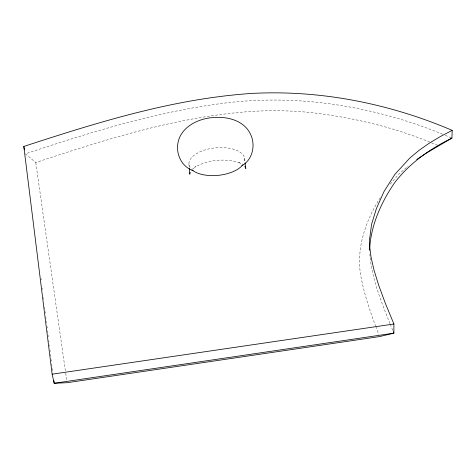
<?xml version="1.0" encoding="UTF-8"?>
<svg xmlns="http://www.w3.org/2000/svg" width="476" height="476" viewBox="0 0 476 476"><rect width="100%" height="100%" fill="white"/><g stroke="black" fill="none" stroke-linecap="round" stroke-linejoin="round"><path stroke-width="0.36" stroke-dasharray="2.38 1.78" d="M380.282 197.617C365.836 220.388 356.167 247.758 360.63 274.973C363.735 292.395 369.275 309.275 375.534 325.792M390.207 184.164L398.311 174.698L408.14 165.999M192.578 169.135L195.999 166.463L194.773 167.183C208.22 159.716 224.845 158.05 239.511 162.685L238.173 162.221L242.058 164.155M442.632 134.22C375.058 106.588 300.564 94.159 227.802 102.709C158.425 110.973 91.434 131.977 25.359 153.855L35.777 162.53C105.607 139.468 176.679 116.727 250.483 111.497A203.133 109.272 -4.7 0 1 312.946 112.8C353.287 117.661 393.265 127.086 430.887 142.556M431.571 142.836L438.384 145.608M445.286 135.333L451.92 138.117M389.993 323.632C381.109 301.338 371.702 278.543 369.84 254.386M390.266 324.317L392.771 330.439M375.79 326.465L378.831 334.551M35.777 162.53L65.599 372.434M65.706 373.166L66.955 381.972M41.019 278.525L41.204 280.001M42.221 288.111L42.406 289.587M43.423 297.702L43.613 299.178M44.631 307.294L44.815 308.769M45.184 311.72L45.369 313.196M45.833 316.885L46.017 318.361M46.392 321.312L46.577 322.782M47.041 326.471L47.225 327.946M47.594 330.897L47.778 332.373M48.147 335.324L48.338 336.8M48.796 340.489L48.986 341.964M49.355 344.916L49.54 346.391M50.004 350.08L50.188 351.556M50.557 354.507L50.742 355.983M51.206 359.666L51.39 361.141M51.765 364.092L51.949 365.568M52.318 368.519L52.598 370.733M188.912 164.083L189.258 167.005M244.682 158.478L244.991 162.137M190.067 167.582A28.03 13.822 -5.7 0 1 215.414 147.857A28.03 13.822 -5.7 0 1 244.265 162.132"/><path stroke-width="0.71" d="M452.2 130.359L440.014 136.713L428.852 143.46L418.737 150.612L409.687 158.181L394.794 174.472L383.924 191.703L376.403 208.601L371.583 224.261L369.549 239.553L369.798 247.853L371.024 257.088L373.975 269.987L378.664 285.178L385.239 303.051L393.908 324.013L393.878 333.164L379.592 336.574L67.062 382.704L54.175 383.275L52.14 374.184L23.8 146.447C97.782 122.308 173.109 98.764 251.209 93.463C319.854 89.672 389.112 103.447 452.2 130.359L451.92 138.117L427.406 152.469L416.708 159.46M190.156 172.36L189.781 174.222L189.43 168.468M241.957 165.773C253.315 159.097 256.023 143.627 249.692 132.62C242.593 119.756 226.017 116.215 212.397 117.62C197.231 118.798 179.714 127.764 177.732 144.377C176.322 155.468 182.266 166.856 193.083 170.688M451.92 138.117C430.012 148.744 409.735 163.119 394.771 182.552C381.389 201.985 371.292 224.333 369.656 248.115L369.715 250.203M52.14 374.184L393.908 324.013M244.854 166.243L245.848 168.575L245.051 162.869M393.325 331.802L393.878 333.164L54.175 383.275L53.8 380.324M23.8 146.447L24.508 149.815M242.927 164.577A28.03 13.822 -5.7 0 1 218.258 175.346A28.03 13.822 -5.7 0 1 191.882 169.712"/></g></svg>
